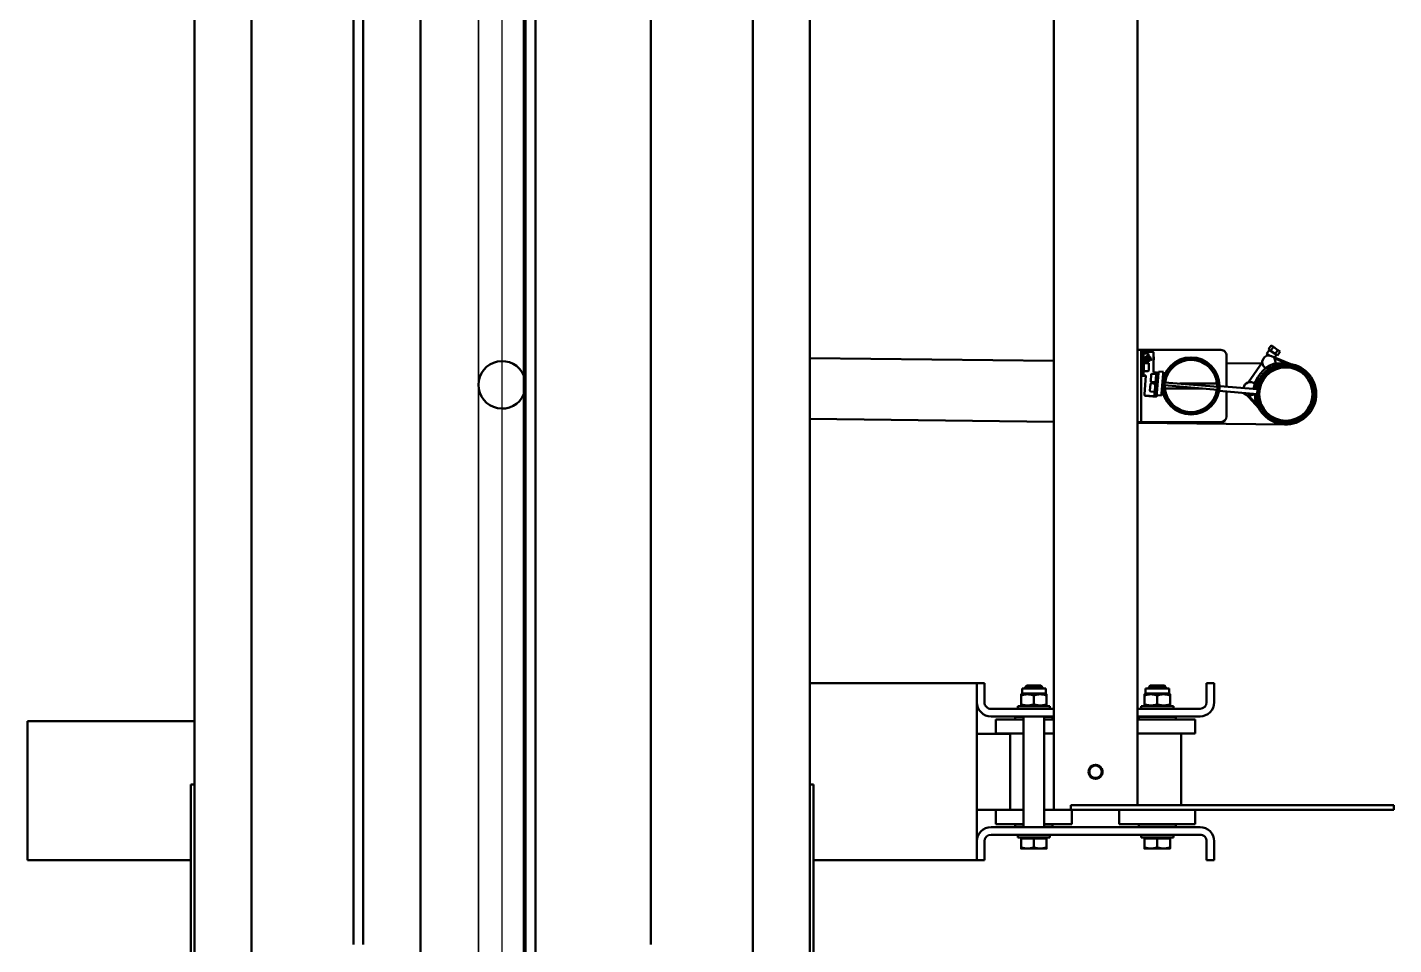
# Model space of a CAD drawing. Extents: x -3873 to 164127, y 7129 to 96529.
# Drawn here: x 46649 to 48088, y 45035 to 46001 of the extents above; entities that cross this region are included whole.
import ezdxf

# ---------------------------------------------------------------- set-up
doc = ezdxf.new("R2010")
doc.units = 0
doc.linetypes.add('DOUBLE_DASH_CHAIN', pattern=[1.2403, 0.6614, -0.0827, 0.1654, -0.0827, 0.1654, -0.0827])
doc.layers.add('LAYOUT', color=90, linetype='CONTINUOUS')
for name, color, linetype, lineweight in [('LAYOUT Kromeka', 1, 'CONTINUOUS', 5), ('Reference (ISO)', 7, 'DOUBLE_DASH_CHAIN', 35), ('Visible (ISO)', 7, 'CONTINUOUS', 50)]:
    doc.layers.add(name, color=color, linetype=linetype, lineweight=lineweight)

# ---------------------------------------------------------------- blocks, each defined once
blk = doc.blocks.new('Top')
at = {"layer": 'LAYOUT', "color": 0, "linetype": 'Continuous', "ltscale": 25}
blk.add_line((-4889.6, 324), (1806, 324), dxfattribs=at)
at = {"layer": 'Reference (ISO)', "color": 0, "linetype": 'Continuous', "ltscale": 12.677913}
for p, q in [((1806, 349), (-3288.4, 349)), ((1806, 299), (-3288.4, 299))]:
    blk.add_line(p, q, dxfattribs=at)
at = {"layer": 'Visible (ISO)', "color": 0}
for p, q in [((-3118.7, 824), (-3118.7, 652)), ((-3103.7, 824), (-3118.7, 824)), ((-3103.7, 824), (-2972.2, 824)), ((-2972.2, 648), (-2972.2, 824)), ((-3044.7, 652), (-3451.4, 652)), ((1556.4, 648), (-3414.3, 648)), ((-3044.7, 652), (-3038.7, 652)), ((-3038.7, 648), (-3038.7, 652)), ((-3434.3, 588), (1556.4, 588)), ((-3207.5, 480.5), (-784.1, 480.5)), ((-784.1, 470.4), (-3207.5, 470.4)), ((230.9, 410.1), (-3305.5, 410.1)), ((-786.6, 289), (-3356.8, 289)), ((-809.1, 301), (-3334.3, 301)), ((-784.1, 167.5), (-3207.5, 167.5)), ((1556.4, 60), (-3434.3, 60)), ((1556.4, 0), (-3414.3, 0)), ((-3451.4, -4), (-3044.7, -4)), ((-3118.7, -4), (-3118.7, -176)), ((-3038.7, -4), (-3044.7, -4)), ((-3038.7, -4), (-3038.7, 0)), ((-2932.2, 0), (-2932.2, -176)), ((-2653.8, 0), (-2656.8, -257)), ((-2592.8, -257), (-2589.8, 0)), ((-3118.7, -176), (-3112.7, -176)), ((-3118.7, -176), (-3118.7, -184)), ((-3112.7, -184), (-3118.7, -184)), ((-3098.7, -176), (-3112.7, -176)), ((-3112.7, -184), (-3098.7, -184)), ((-2952.2, -176), (-3098.7, -176)), ((-3065.5, -176), (-3065.5, -211)), ((-2985.5, -176), (-2985.5, -211)), ((-2938.2, -176), (-2952.2, -176)), ((-2952.2, -184), (-2938.2, -184)), ((-2938.2, -176), (-2932.2, -176)), ((-2932.2, -184), (-2938.2, -184)), ((-2932.2, -184), (-2932.2, -176)), ((-3091.7, -191), (-3091.7, -411)), ((-3083.7, -411), (-3083.7, -191)), ((-3080.5, -225), (-3080.5, -196)), ((-3080.5, -196), (-3065.7, -196)), ((-3065.7, -225), (-3065.7, -196)), ((-2985.2, -225), (-2985.2, -196)), ((-2985.2, -196), (-2970.5, -196)), ((-2970.5, -225), (-2970.5, -196)), ((-2967.2, -191), (-2967.2, -257)), ((-2959.2, -257), (-2959.2, -191)), ((-3065.7, -211), (-2985.2, -211)), ((-3106.3, -222.5), (-3106.3, -229.3)), ((-3106.3, -229.3), (-3106.3, -242.8)), ((-3095.6, -222.5), (-3105, -222.5)), ((-3095.6, -222.5), (-3095.6, -236)), ((-3095.6, -223.6), (-3094.7, -223.6)), ((-3094.7, -219), (-3094.7, -253)), ((-3094.7, -219), (-3091.7, -219)), ((-3083.7, -225), (-2967.2, -225)), ((-3083.5, -216.5), (-3083.5, -225)), ((-3083.5, -216.5), (-3080.5, -216.5)), ((-2970.5, -216.5), (-2967.5, -216.5)), ((-2967.5, -216.5), (-2967.5, -225)), ((-2959.2, -219), (-2956.2, -219)), ((-2956.2, -219), (-2956.2, -253)), ((-2956.2, -223.6), (-2955.6, -222.5)), ((-2955.6, -222.5), (-2954.4, -222.5)), ((-2954.4, -222.5), (-2945.1, -222.5)), ((-2945.1, -222.5), (-2943.9, -222.5)), ((-2943.2, -223.6), (-2943.9, -222.5)), ((-2943.2, -223.6), (-2943.2, -248.5)), ((-2943.2, -223.6), (-2937.7, -223.6)), ((-2937.7, -223.6), (-2937.7, -248.5)), ((-2937.7, -227), (-2936.3, -227)), ((-2936.3, -245), (-2936.3, -227)), ((-2934.7, -228.5), (-2936.3, -227)), ((-2934.7, -228.5), (-2934.7, -243.5)), ((-3106.3, -242.8), (-3106.3, -249.5)), ((-3095.6, -236), (-3105, -236)), ((-3095.6, -236), (-3095.6, -249.5)), ((-2954.4, -236), (-2945.1, -236)), ((-2934.7, -243.5), (-2936.3, -245)), ((-3095.6, -249.5), (-3105, -249.5)), ((-3095.6, -248.4), (-3094.7, -248.4)), ((-3094.7, -253), (-3091.7, -253)), ((-3083.7, -247), (-2967.2, -247)), ((-3083.5, -247), (-3083.5, -255.5)), ((-3083.5, -255.5), (-3080.5, -255.5)), ((-3080.5, -276), (-3080.5, -247)), ((-3065.7, -276), (-3065.7, -247)), ((-3065.5, -257), (-9.1, -257)), ((-3065.5, -257), (-3065.5, -263.4)), ((-2985.2, -257), (-2985.2, -247)), ((-2970.5, -257), (-2970.5, -247)), ((-2970.5, -255.5), (-2967.5, -255.5)), ((-2967.5, -247), (-2967.5, -255.5)), ((-2959.2, -253), (-2956.2, -253)), ((-2956.2, -248.5), (-2955.6, -249.5)), ((-2954.4, -249.5), (-2955.6, -249.5)), ((-2954.4, -249.5), (-2945.1, -249.5)), ((-2943.9, -249.5), (-2945.1, -249.5)), ((-2943.2, -248.5), (-2943.9, -249.5)), ((-2943.2, -248.5), (-2937.7, -248.5)), ((-2937.7, -245), (-2936.3, -245)), ((-3065.7, -261), (-3065.5, -261)), ((-3065.5, -275), (-3065.5, -263.4)), ((-3080.5, -276), (-3065.7, -276)), ((-3065.5, -281), (-3065.5, -275)), ((-3060.5, -275), (-3065.5, -275)), ((-3065.5, -281), (-3065.5, -609)), ((-3060.5, -275), (-3060.5, -281)), ((-3060.5, -609), (-3060.5, -281)), ((-3025.9, -308.4), (-3025.9, -307.5)), ((-3025.1, -307.5), (-3025.1, -308.4)), ((-3080.5, -406), (-3080.5, -326)), ((-3080.5, -326), (-3065.7, -326)), ((-3065.7, -406), (-3065.7, -326)), ((-3065.7, -341), (-3065.5, -341)), ((-3060.5, -345), (-58.9, -345)), ((-2985.2, -406), (-2985.2, -345)), ((-2970.5, -406), (-2970.5, -345)), ((-2967.2, -345), (-2967.2, -411)), ((-2959.2, -411), (-2959.2, -345)), ((-2657.9, -345), (-2659.7, -501.1)), ((-2657.2, -345), (-2657.2, -349)), ((-2581.2, -349), (-2581.2, -345)), ((-3106.3, -352.5), (-3106.3, -359.3)), ((-3106.3, -359.3), (-3106.3, -372.8)), ((-3095.6, -352.5), (-3105, -352.5)), ((-3095.6, -352.5), (-3095.6, -366)), ((-3095.6, -353.6), (-3094.7, -353.6)), ((-3094.7, -349), (-3094.7, -383)), ((-3094.7, -349), (-3091.7, -349)), ((-3083.7, -355), (-3083.5, -355)), ((-3083.5, -346.5), (-3083.5, -385.5)), ((-3083.5, -346.5), (-3080.5, -346.5)), ((-2970.5, -346.5), (-2967.5, -346.5)), ((-2967.5, -346.5), (-2967.5, -385.5)), ((-2967.5, -355), (-2967.2, -355)), ((-2959.2, -349), (-2956.2, -349)), ((-2956.2, -349), (-2956.2, -383)), ((-2956.2, -353.6), (-2955.6, -352.5)), ((-2955.6, -352.5), (-2954.4, -352.5)), ((-2954.4, -352.5), (-2945.1, -352.5)), ((-2945.1, -352.5), (-2943.9, -352.5)), ((-2943.2, -353.6), (-2943.9, -352.5)), ((-2943.2, -353.6), (-2943.2, -378.5)), ((-2943.2, -353.6), (-2937.7, -353.6)), ((-2937.7, -353.6), (-2937.7, -378.5)), ((-2937.7, -357), (-2936.3, -357)), ((-2936.3, -375), (-2936.3, -357)), ((-2934.7, -358.5), (-2936.3, -357)), ((-2934.7, -358.5), (-2934.7, -373.5)), ((-2651.2, -349), (-2657.2, -349)), ((-2657.2, -356), (-2657.2, -349)), ((-2657.2, -433), (-2657.2, -356)), ((-2651.2, -349), (-2587.2, -349)), ((-2629.5, -353.1), (-2630.5, -365.3)), ((-2629.2, -353.1), (-2630, -362.6)), ((-2628.9, -352.6), (-2629.3, -352.9)), ((-2628.3, -352.4), (-2608.2, -354.1)), ((-2624.9, -358.7), (-2625.3, -363.2)), ((-2624.4, -358.3), (-2616.9, -358.9)), ((-2616.4, -359.4), (-2616.8, -363.9)), ((-2614.9, -359.6), (-2615.3, -364)), ((-2614.4, -359.1), (-2606.9, -359.7)), ((-2608.5, -354.1), (-2608.5, -349)), ((-2608.2, -349.2), (-2608.2, -351.5)), ((-2608.2, -351.5), (-2608.2, -354.1)), ((-2606.2, -351.5), (-2608.2, -351.5)), ((-2606.2, -351.5), (-2585.2, -351.5)), ((-2595, -352), (-2603.5, -352)), ((-2603.5, -356.5), (-2603.5, -352)), ((-2595.5, -357), (-2603, -357)), ((-2601.7, -351.8), (-2601.7, -351.5)), ((-2596.7, -351.8), (-2596.7, -351.5)), ((-2595, -356.5), (-2595, -352)), ((-2594.1, -355.5), (-2592, -356.7)), ((-2593.6, -354.6), (-2592, -355.6)), ((-2593.5, -354.7), (-2593.5, -351.5)), ((-2593.5, -356), (-2593.5, -355.8)), ((-2591.8, -359.1), (-2590.9, -357.6)), ((-2590, -352.4), (-2591.2, -354.5)), ((-2590.9, -359.6), (-2589.7, -357.5)), ((-2589.1, -352.9), (-2590.3, -355)), ((-2587.3, -357.4), (-2589.4, -356.1)), ((-2586.8, -356.5), (-2588.9, -355.3)), ((-2581.2, -349), (-2587.2, -349)), ((-2585.5, -356.5), (-2586.8, -356.5)), ((-2583.2, -351.5), (-2585.2, -351.5)), ((-2585, -356), (-2585, -351.5)), ((-2583.2, -351.5), (-2583.2, -349.2)), ((-2583.2, -361.2), (-2583.2, -351.5)), ((-2581.2, -356), (-2581.2, -349)), ((-2581.2, -433), (-2581.2, -356)), ((-3106.3, -372.8), (-3106.3, -379.5)), ((-3095.6, -366), (-3105, -366)), ((-3095.6, -366), (-3095.6, -379.5)), ((-2954.4, -366), (-2945.1, -366)), ((-2934.7, -373.5), (-2936.3, -375)), ((-2630.5, -365.3), (-2630.4, -365.3)), ((-2630.4, -365.3), (-2630, -365.3)), ((-2630, -363), (-2630.2, -365.1)), ((-2630, -362.6), (-2630, -363)), ((-2630, -365.3), (-2630, -365.3)), ((-2629.8, -362.8), (-2628, -363)), ((-2629.5, -365.4), (-2629.2, -365.4)), ((-2628.6, -365.4), (-2629.2, -365.4)), ((-2628.7, -365.4), (-2629.2, -370.4)), ((-2627.2, -370.6), (-2629.2, -370.4)), ((-2628.6, -365.4), (-2628.2, -365.5)), ((-2628, -365.5), (-2628.2, -365.5)), ((-2607.1, -364.7), (-2628, -363)), ((-2628, -365.5), (-2626.7, -365.6)), ((-2606.2, -372.3), (-2627.2, -370.6)), ((-2605.8, -367.4), (-2626.7, -365.6)), ((-2626.2, -370.7), (-2624.2, -370.8)), ((-2625.7, -371.2), (-2626.2, -370.7)), ((-2626.2, -370.7), (-2626.2, -370.7)), ((-2623.7, -371.4), (-2625.7, -371.2)), ((-2624.2, -370.8), (-2619.2, -371.3)), ((-2623.7, -371.4), (-2624.2, -370.8)), ((-2624.2, -370.8), (-2624.2, -370.8)), ((-2622.2, -371.5), (-2623.7, -371.4)), ((-2618.4, -373.6), (-2623.1, -429.4)), ((-2621.7, -379.1), (-2621.7, -374.1)), ((-2615.4, -373.9), (-2620.1, -429.6)), ((-2619.3, -371.4), (-2619.2, -371.3)), ((-2619.2, -371.2), (-2619.2, -371.3)), ((-2615.4, -373.9), (-2618.4, -373.6)), ((-2614.2, -371.7), (-2609.2, -372.1)), ((-2614.1, -371.8), (-2614.2, -371.7)), ((-2614.2, -371.7), (-2614.2, -371.7)), ((-2609.8, -372.5), (-2611.3, -372.4)), ((-2609.8, -372.5), (-2609.2, -372.1)), ((-2609.2, -372.1), (-2609.2, -372.1)), ((-2607.1, -364.7), (-2605.3, -364.9)), ((-2606.5, -360.3), (-2606.9, -364.8)), ((-2604.3, -372.5), (-2606.2, -372.3)), ((-2605.8, -367.4), (-2603.8, -367.5)), ((-2605.3, -367.2), (-2605.1, -365.1)), ((-2605.1, -364.7), (-2604.9, -362)), ((-2605.1, -365.1), (-2605.1, -364.7)), ((-2584, -362), (-2604.9, -362)), ((-2604.3, -372.5), (-2603.8, -367.5)), ((-3095.6, -379.5), (-3105, -379.5)), ((-3095.6, -378.4), (-3094.7, -378.4)), ((-3094.7, -383), (-3091.7, -383)), ((-3083.7, -377), (-3083.5, -377)), ((-3083.5, -385.5), (-3080.5, -385.5)), ((-2970.5, -385.5), (-2967.5, -385.5)), ((-2967.5, -377), (-2967.2, -377)), ((-2959.2, -383), (-2956.2, -383)), ((-2956.2, -378.5), (-2955.6, -379.5)), ((-2954.4, -379.5), (-2955.6, -379.5)), ((-2954.4, -379.5), (-2945.1, -379.5)), ((-2943.9, -379.5), (-2945.1, -379.5)), ((-2943.2, -378.5), (-2943.9, -379.5)), ((-2943.2, -378.5), (-2937.7, -378.5)), ((-2937.7, -375), (-2936.3, -375)), ((-2621.7, -413.2), (-2621.7, -379.1)), ((-3065.7, -391), (-3065.5, -391)), ((-3060.5, -391), (-2985.2, -391)), ((-2616.7, -389.8), (-2616.7, -423.9)), ((-3080.5, -406), (-3065.7, -406)), ((-2985.2, -406), (-2970.5, -406)), ((-3118.7, -418), (-3112.7, -418)), ((-3118.7, -418), (-3118.7, -426)), ((-3112.7, -426), (-3118.7, -426)), ((-3098.7, -418), (-3112.7, -418)), ((-3098.7, -426), (-3112.7, -426)), ((-2952.2, -418), (-2938.2, -418)), ((-2952.2, -426), (-2938.2, -426)), ((-2938.2, -418), (-2932.2, -418)), ((-2932.2, -426), (-2938.2, -426)), ((-2932.2, -426), (-2932.2, -418)), ((-2624.3, -431.3), (-2627.7, -471.2)), ((-2619.3, -431.8), (-2624.3, -431.3)), ((-2616.7, -423.9), (-2616.7, -428.9)), ((-2651.2, -439), (-2624.9, -439)), ((-2619.3, -431.8), (-2622.7, -471.6)), ((-2619.9, -439), (-2587.2, -439)), ((-2595.4, -475.9), (-2595, -439)), ((-2643, -473.3), (-2626.7, -458.7)), ((-2628.8, -459.7), (-2627.1, -457.2)), ((-2628.8, -459.7), (-2628.2, -460.1)), ((-2627.1, -457.2), (-2626.4, -456.3)), ((-2628.7, -461.8), (-2639.8, -471.8)), ((-2622.7, -471.6), (-2627.7, -471.2)), ((-2616.6, -468.3), (-2614.8, -469.5)), ((-2615.3, -461.9), (-2594.6, -476.5)), ((-2602, -478.6), (-2600.2, -479.9)), ((-2596.1, -506.5), (-2587.7, -486.2)), ((-2590, -489.1), (-2595.8, -503)), ((-2587.5, -481.5), (-2586.1, -482.5)), ((-2587.2, -484), (-2585.3, -481.2)), ((-2582.1, -485.4), (-2585.5, -490.2)), ((-2581.2, -484.1), (-2585.3, -481.2)), ((-2580.5, -483.1), (-2582.1, -485.4)), ((-2578, -488.3), (-2582.1, -485.4)), ((-2578, -488.3), (-2581.4, -493)), ((-2576.4, -486), (-2580.5, -483.1)), ((-2576.4, -486), (-2578, -488.3)), ((-2595.6, -495.1), (-2595.6, -490.4)), ((-2586.4, -491.5), (-2589.1, -489.5)), ((-2585.5, -490.2), (-2587.1, -492.5)), ((-2583, -495.4), (-2587.1, -492.5)), ((-2581.4, -493), (-2585.5, -490.2)), ((-2581.4, -493), (-2583, -495.4)), ((-3065.5, -615), (-3065.5, -609)), ((-3065.5, -615), (-3060.5, -615)), ((-3060.5, -609), (-3060.5, -615))]:
    blk.add_line(p, q, dxfattribs=at)
for centre, radius in [((-2591.5, -355.7), 0.5), ((-2590.9, -357.1), 0.5), ((-2619.2, -401.5), 30.1), ((-2619.2, -401.5), 28.1), ((-2627.7, -501.4), 30.1), ((-2627.7, -501.4), 28.1)]:
    blk.add_circle(centre, radius, dxfattribs=at)
for centre, radius, start, end in [((-2618, 324), 25, 293.0739, 246.9261), ((-3098.7, -191), 15, 0, 90), ((-3098.7, -191), 7, 0, 90), ((-2952.2, -191), 15, 90, 180), ((-2952.2, -191), 7, 90, 180), ((-3025.5, -301), 7.4, 121.4474, 178.5526), ((-3025.5, -301), 7.4, 181.4474, 238.5526), ((-3025.5, -301), 6.5, 150, 210), ((-3025.5, -301), 6.5, 90, 150), ((-3025.5, -301), 7.4, 61.4474, 118.5526), ((-3025.5, -301), 6.5, 30, 90), ((-3025.5, -301), 7.4, 1.4474, 58.5526), ((-3025.5, -301), 7.4, 301.4474, 358.5526), ((-3025.5, -301), 6.5, 330, 30), ((-3025.5, -301), 6.5, 210, 270), ((-3025.5, -301), 7.4, 241.4474, 266.9014), ((-3025.5, -301), 7.4, 266.9014, 273.0986), ((-3025.5, -301), 6.5, 270, 330), ((-3025.5, -301), 7.4, 273.0986, 298.5526), ((-2628.4, -353.2), 0.8, 85.1596, 175.1596), ((-2624.4, -358.8), 0.5, 85.1596, 175.1596), ((-2616.9, -359.4), 0.5, 355.1596, 85.1596), ((-2614.4, -359.6), 0.5, 85.1596, 175.1596), ((-2608, -349.2), 0.2, 90, 180), ((-2607, -360.2), 0.5, 355.1596, 85.1596), ((-2603, -356.5), 0.5, 180, 270), ((-2601.9, -351.8), 0.2, 270, 0), ((-2596.5, -351.8), 0.2, 180, 270), ((-2595.5, -356.5), 0.5, 270, 0), ((-2593.8, -355.1), 0.5, 0, 180), ((-2593.8, -355.1), 0.5, 180, 0), ((-2593, -356), 0.5, 180, 229.4584), ((-2590.4, -356), 2.9, 178.5722, 247.6684), ((-2590.4, -356), 2.9, 88.5722, 157.6684), ((-2591.7, -356.3), 0.5, 240, 0), ((-2591.4, -359.4), 0.5, 90, 270), ((-2591.4, -359.4), 0.5, 270, 90), ((-2590.7, -354.7), 0.5, 150, 270), ((-2591.7, -356.3), 0.5, 0, 18.4955), ((-2590.7, -354.7), 0.5, 270, 330), ((-2590.2, -357.3), 0.5, 90, 128.5967), ((-2590.4, -356), 2.9, 268.5722, 337.6684), ((-2590.2, -357.3), 0.5, 330, 90), ((-2589.5, -352.6), 0.5, 90, 270), ((-2589.2, -355.7), 0.5, 60, 180), ((-2589.2, -355.7), 0.5, 180, 240), ((-2589.5, -352.6), 0.5, 270, 90), ((-2590.4, -356), 2.9, 358.5722, 67.6684), ((-2587.1, -356.9), 0.5, 0, 180), ((-2587.1, -356.9), 0.5, 180, 0), ((-2585.5, -356), 0.5, 270, 0), ((-2583.4, -349.2), 0.2, 0, 90), ((-2619.2, -401.5), 27.5, 95.2159, 262.0328), ((-2630, -365.1), 0.2, 175.1596, 265.1596), ((-2629.8, -363), 0.2, 85.1596, 175.1596), ((-2619.2, -401.5), 27.5, 88.2864, 95.2159), ((-2605.5, -367.2), 0.2, 265.1596, 355.1596), ((-2605.3, -365.1), 0.2, 355.1596, 85.1596), ((-2591.8, -361.9), 0.2, 228.3924, 254.2143), ((-2590, -355.5), 6.82, 254.2143, 285.7857), ((-2588.2, -361.9), 0.2, 285.7857, 311.6076), ((-2584, -361.2), 0.8, 270, 0), ((-2619.2, -401.5), 27.5, 275.2159, 82.0328), ((-2619.2, -401.5), 4.19, 106.1472, 126.6513), ((-2619.2, -401.5), 4.08, 106.7312, 127.7902), ((-2619.2, -401.5), 4.19, 53.3487, 64.172), ((-2619.2, -401.5), 4.08, 52.2098, 63.5881), ((-3098.7, -411), 7, 270, 0), ((-3098.7, -411), 15, 270, 0), ((-2952.2, -411), 15, 180, 270), ((-2952.2, -411), 7, 180, 270), ((-2619.2, -401.5), 4.08, 232.2098, 243.5881), ((-2619.2, -401.5), 4.19, 233.3487, 244.172), ((-2619.2, -401.5), 4.08, 286.7312, 307.7902), ((-2619.2, -401.5), 4.19, 286.1472, 306.6513), ((-2619.2, -401.5), 27.5, 268.2864, 275.2159), ((-2651.2, -433), 6, 180, 270), ((-2587.2, -433), 6, 270, 0), ((-2622, -463.9), 7, 131.2205, 131.8743), ((-2622, -463.9), 7, 315.7327, 85.4914), ((-2627.7, -501.4), 32, 89.6404, 80.6788), ((-2630.4, -486), 17, 87.0756, 123.8317), ((-2626.4, -470.6), 3.5, 144.7512, 162.2957), ((-2626.4, -470.6), 3.5, 105.3275, 144.7512), ((-2622, -463.9), 7, 162.877, 210.7665), ((-2627.7, -501.4), 34.4, 21.944, 80.992), ((-2594.2, -483.5), 7, 144.7512, 153.7697), ((-2594.2, -483.5), 7, 337.6281, 144.7512), ((-2599.1, -489.9), 3.5, 307.2067, 21.944), ((-2594.2, -483.5), 7, 258.7358, 306.6254), ((-2612.2, -498.8), 17, 345.6707, 22.4268)]:
    blk.add_arc(centre, radius, start, end, dxfattribs=at)
for points, weights in [([(-3106.3, -222.5), (-3106.3, -222.5), (-3105, -222.5)], [1, 1.0379548493, 1]), ([(-3105, -222.5), (-3106.3, -226.1), (-3106.3, -229.3)], [1, 1.0379548493, 1]), ([(-3106.3, -229.3), (-3106.3, -232.4), (-3105, -236)], [1, 1.0379548493, 1]), ([(-2954.4, -222.5), (-2956.7, -229.3), (-2954.4, -236)], [1, 1.15470053838, 1]), ([(-2945.1, -236), (-2942.8, -229.3), (-2945.1, -222.5)], [1, 1.15470053838, 1]), ([(-3105, -236), (-3106.3, -239.6), (-3106.3, -242.8)], [1, 1.0379548493, 1]), ([(-3106.3, -242.8), (-3106.3, -245.9), (-3105, -249.5)], [1, 1.0379548493, 1]), ([(-2954.4, -236), (-2956.7, -242.8), (-2954.4, -249.5)], [1, 1.15470053838, 1]), ([(-2945.1, -249.5), (-2942.8, -242.8), (-2945.1, -236)], [1, 1.15470053838, 1]), ([(-3105, -249.5), (-3106.3, -249.5), (-3106.3, -249.5)], [1, 1.0379548493, 1]), ([(-3033, -301), (-3032, -299.3), (-3031.1, -297.7)], [1, 1.0379548493, 1]), ([(-3031.1, -304.2), (-3032, -302.7), (-3033, -301)], [1, 1.0379548493, 1]), ([(-3031.1, -297.7), (-3030.3, -296.2), (-3029.3, -294.5)], [1, 1.0379548493, 1]), ([(-3029.3, -294.5), (-3027.2, -294.5), (-3025.5, -294.5)], [1, 1.0379548493, 1]), ([(-3025.5, -294.5), (-3023.8, -294.5), (-3021.7, -294.5)], [1, 1.0379548493, 1]), ([(-3021.7, -294.5), (-3020.7, -296.2), (-3019.9, -297.7)], [1, 1.0379548493, 1]), ([(-3019.9, -297.7), (-3019, -299.3), (-3018, -301)], [1, 1.0379548493, 1]), ([(-3018, -301), (-3019, -302.7), (-3019.9, -304.2)], [1, 1.0379548493, 1]), ([(-3029.3, -307.5), (-3030.3, -305.8), (-3031.1, -304.2)], [1, 1.0379548493, 1]), ([(-3025.5, -307.5), (-3027.2, -307.5), (-3029.3, -307.5)], [1, 1.0379548493, 1]), ([(-3021.7, -307.5), (-3023.8, -307.5), (-3025.5, -307.5)], [1, 1.0379548493, 1]), ([(-3019.9, -304.2), (-3020.7, -305.8), (-3021.7, -307.5)], [1, 1.0379548493, 1]), ([(-3106.3, -352.5), (-3106.3, -352.5), (-3105, -352.5)], [1, 1.0379548493, 1]), ([(-3105, -352.5), (-3106.3, -356.1), (-3106.3, -359.3)], [1, 1.0379548493, 1]), ([(-3106.3, -359.3), (-3106.3, -362.4), (-3105, -366)], [1, 1.0379548493, 1]), ([(-2954.4, -352.5), (-2956.7, -359.3), (-2954.4, -366)], [1, 1.15470053838, 1]), ([(-2945.1, -366), (-2942.8, -359.3), (-2945.1, -352.5)], [1, 1.15470053838, 1]), ([(-3105, -366), (-3106.3, -369.6), (-3106.3, -372.8)], [1, 1.0379548493, 1]), ([(-3106.3, -372.8), (-3106.3, -375.9), (-3105, -379.5)], [1, 1.0379548493, 1]), ([(-2954.4, -366), (-2956.7, -372.8), (-2954.4, -379.5)], [1, 1.15470053838, 1]), ([(-2945.1, -379.5), (-2942.8, -372.8), (-2945.1, -366)], [1, 1.15470053838, 1]), ([(-3105, -379.5), (-3106.3, -379.5), (-3106.3, -379.5)], [1, 1.0379548493, 1])]:
    blk.add_rational_spline(points, weights, degree=2, dxfattribs=at)
for points, knots in [([(-2629.5, -353.1), (-2629.5, -353.1), (-2629.5, -353.1), (-2629.5, -353.1), (-2629.5, -353.1), (-2629.4, -353), (-2629.4, -353), (-2629.3, -353), (-2629.3, -352.9), (-2629.3, -352.9)], [0, 0, 0, 0, 0.01002469, 0.01002469, 0.02004937, 0.02004937, 0.04009875, 0.04009875, 0.04277344, 0.04277344, 0.04277344, 0.04277344]), ([(-2629.5, -365.4), (-2629.7, -365.3), (-2629.8, -365.3), (-2629.9, -365.3), (-2629.9, -365.3), (-2629.9, -365.3), (-2629.9, -365.3), (-2629.9, -365.3), (-2630, -365.3), (-2630, -365.3)], [0.5, 0.5, 0.5, 0.5, 0.734375, 0.734375, 0.734375, 0.75, 0.75, 0.75, 0.8315974, 0.8315974, 0.8315974, 0.8315974])]:
    blk.add_open_spline(points, degree=3, knots=knots, dxfattribs=at)

msp = doc.modelspace()

# ---------------------------------------------------------------- linework, layer by layer
at = {"layer": 'LAYOUT Kromeka', "ltscale": 20}
msp.add_line((47149.5, 42069.5), (47149.5, 61869.5), dxfattribs=at)

# ---------------------------------------------------------------- block references
at = {"layer": 'LAYOUT Kromeka', "rotation": 89.99999999999999}
msp.add_blockref('Top', (47473.5, 48242.9), dxfattribs=at)

doc.saveas('drawing.dxf')
